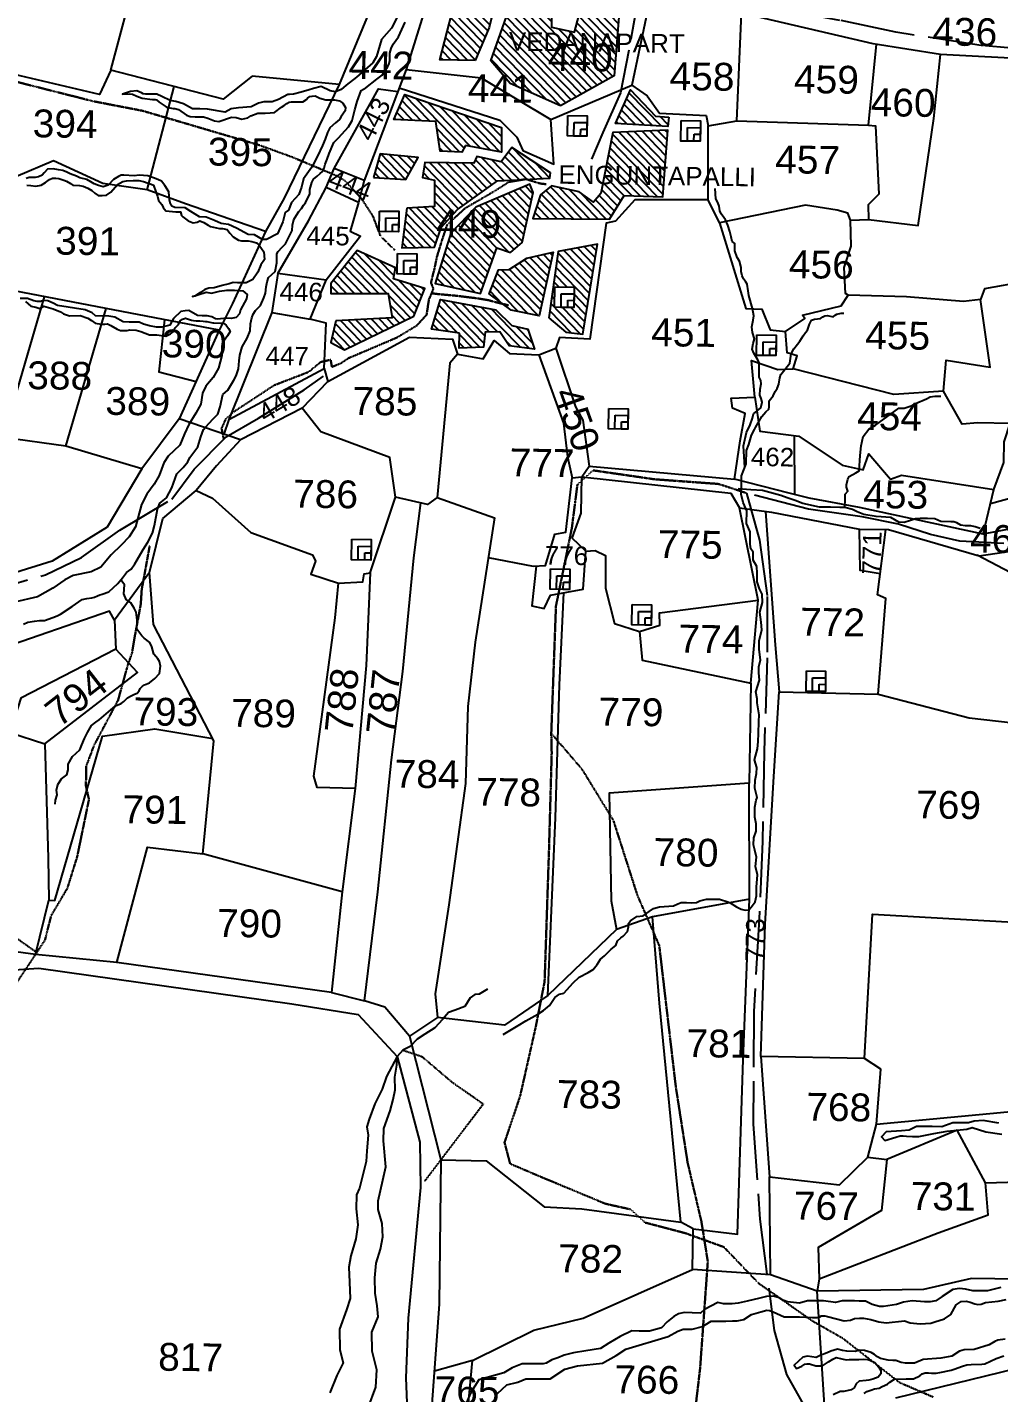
# Model space of a CAD drawing. Header units: inches. Extents: x 304037 to 460575, y 1453943 to 1639883.
# Drawn here: x 343288 to 344149, y 1596518 to 1597729 of the extents above; entities that cross this region are included whole.
import ezdxf

# ---------------------------------------------------------------- set-up
doc = ezdxf.new("R2010")
doc.units = ezdxf.units.IN
doc.header["$MEASUREMENT"] = 0
doc.linetypes.add('ACAD_ISO02W100', pattern=[15, 12, -3])
doc.linetypes.add('ACAD_ISO07W100', pattern=[3, 0, -3])
for name, color, linetype in [('CARTTRACK', 30, 'ACAD_ISO02W100'), ('NALA', 4, 'Continuous'), ('SQUAREWELL', 5, 'Continuous'), ('SURVEY_BND', 7, 'Continuous'), ('SURVEY_NO', 7, 'Continuous'), ('VILLAGE_AREA', 1, 'Continuous')]:
    doc.layers.add(name, color=color, linetype=linetype)
doc.layers.add('FOOTPATH', color=150, linetype='ACAD_ISO07W100', lineweight=30)
doc.styles.get("Standard").update_dxf_attribs({"font": 'arial.ttf'})

# ---------------------------------------------------------------- blocks, each defined once
blk = doc.blocks.new('KANUPURUPALLE')
at = {"layer": 'VILLAGE_AREA'}
h = blk.add_hatch(dxfattribs=at)
h.set_pattern_fill('ANSI31', color=256, scale=10, angle=90, style=0)
h.set_pattern_definition([(135, (-1406.7073, 386.2021), (-0.8838835, -0.8838835), [])])
h.paths.add_polyline_path([(-127.87, 251.18), (-139.85, 253.25), (-141.71, 246.84), (-135.66, 246.03), (-135.66, 242.83), (-130.47, 243.11), (-130.1, 246.32), (-126.97, 246.44), (-124.9, 243.48), (-119.42, 242.83), (-120.96, 247.13), (-124.38, 247.86)])
h.paths.add_polyline_path([(-143.27, 255.55), (-150, 257.54), (-149.59, 259.97), (-157.95, 263.57), (-163.47, 256.38), (-163.47, 254.23), (-151.1, 254.41), (-150.17, 249.19), (-162.3, 248.36), (-163.35, 243.67), (-160.39, 242.1), (-145.53, 249.58)])
h.paths.add_polyline_path([(-127.84, 264.57), (-124.87, 263.55), (-122.4, 265.76), (-120.19, 276.59), (-120.97, 278.39), (-132.51, 273.26), (-137.84, 267.56), (-141.06, 256.67), (-131.25, 254.67)])
h.paths.add_polyline_path([(-115.71, 263.8), (-121.36, 262.43), (-125.13, 259.9), (-127.46, 259.79), (-129.41, 254.58), (-124.61, 251.15), (-118.57, 249.98)])
h.paths.add_polyline_path([(-106.17, 265.61), (-114.67, 263.93), (-116.49, 249.59), (-112.72, 246.54), (-109.09, 246.22)])
h.paths.add_polyline_path([(-111.09, 256.31), (-111.09, 251.91), (-112.43, 251.91), (-113.86, 251.91), (-115.25, 251.91), (-115.25, 256.31)], flags=16)
h.paths.add_polyline_path([(-110.29, 276.86), (-116.25, 278.05), (-118.64, 276.12), (-120.2, 270.95), (-103.68, 271.04), (-100.56, 276.19), (-92.28, 276.03), (-91.36, 290.42), (-103.25, 289.71), (-105.62, 276.58), (-107.17, 274.66)])
h.paths.add_polyline_path([(-124.89, 286.19), (-127.16, 283.11), (-132.4, 284.15), (-133.03, 282.71), (-143.62, 282.71), (-144.1, 279.48), (-141.5, 278.96), (-141.42, 273.3), (-147.35, 272.84), (-148.31, 264.26), (-141.32, 264.54), (-139.88, 268.77), (-136.41, 272.68), (-127.9, 278.95), (-122.63, 279.29), (-121.8, 279.44), (-121.53, 279.36), (-116.62, 279.68), (-116.5, 280.84)])
h.paths.add_polyline_path([(-127.24, 290.5), (-148.13, 297.29), (-150.41, 291.86), (-141.34, 291.62), (-140.34, 285.24), (-135.67, 285.04), (-134.87, 286.51), (-127.16, 285.16)])
h.paths.add_polyline_path([(-145.03, 283.75), (-153.27, 284.45), (-154.61, 279.35), (-147.65, 279.03)])
h.paths.add_polyline_path([(-127.34, 324.06), (-127.34, 333.42), (-134.12, 333.33), (-135.28, 326.97), (-140.67, 304.88), (-133.04, 304.84), (-130.17, 311.97)])
h.paths.add_polyline_path([(-102.13, 316.44), (-106.29, 316.63), (-107.56, 320.78), (-109.35, 320.84), (-111.78, 311.21), (-116.7, 312.23), (-116.89, 319.12), (-122.77, 325.31), (-129.73, 304.8), (-125.45, 300.01), (-114.53, 295.36), (-103.09, 301.98)])
h.paths.add_polyline_path([(-99.5, 298.96), (-102.7, 291.66), (-91.37, 291.15), (-91.21, 293.22), (-94.09, 293.36)])
h.paths.add_polyline_path([(-142.5, 265), (-126.16, 265), (-126.16, 274.17), (-142.5, 274.17)], flags=24)
h.paths.add_polyline_path([(-115.82, 277.43), (-68.5, 277.43), (-68.5, 283.56), (-115.82, 283.56)], flags=9)
h.paths.add_polyline_path([(-136.04, 294.4), (-119.76, 294.4), (-119.76, 303.38), (-136.04, 303.38)], flags=25)
h.paths.add_polyline_path([(-126.89, 305.97), (-84.82, 305.97), (-84.82, 312.1), (-126.89, 312.1)], flags=9)
h.paths.add_polyline_path([(-118.96, 301.23), (-102.63, 301.23), (-102.63, 310.36), (-118.96, 310.36)], flags=8)
h.paths.add_polyline_path([(-136.04, 294.4), (-119.76, 294.4), (-119.76, 303.38), (-136.04, 303.38)], flags=25)
h.paths.add_polyline_path([(-118.96, 301.23), (-102.63, 301.23), (-102.63, 310.36), (-118.96, 310.36)], flags=24)
at = {"layer": 'CARTTRACK'}
for points in [[(31.91, 308.28), (24.42, 307.99), (17.87, 310), (13.34, 310.94), (5.07, 310.94), (-0.18, 309.5), (-11.27, 308.57), (-23.73, 309.5), (-42.59, 312.17), (-54.65, 314.55), (-63.94, 316.13), (-75.03, 318.94), (-89.21, 322.53), (-95.62, 324.47), (-97.64, 321.74), (-100.01, 307.5), (-101.7, 298.31), (-105.37, 289.68), (-107.74, 283.92)], [(-17.81, 202.35), (-27.26, 202.7), (-33.64, 204.03), (-40.55, 206.2), (-48.4, 207.66), (-59.96, 209.16), (-73.36, 212.43), (-70.46, 202.29), (-68.63, 190.22), (-68.44, 176.96), (-68.82, 156.71), (-68.88, 137.39), (-69.4, 120.73), (-70.31, 100.78), (-70.09, 76.46), (-68.38, 56.06), (-64.96, 32.11), (-62.22, 22.61), (-54.44, 9.36)], [(-239.44, 188.06), (-224.13, 192.8), (-216.38, 196.63), (-208.19, 202.6), (-197.12, 209.47), (-192.4, 215.96), (-185.61, 223.04), (-178.66, 227.13), (-168.92, 233.4), (-164.79, 236.42)]]:
    blk.add_lwpolyline(points, dxfattribs=at)
at = {"layer": 'FOOTPATH', "ltscale": 0.001}
for points in [[(-149.81, 263.74), (-152.95, 266.72), (-154.63, 270.99), (-157.08, 274.66), (-160.82, 278.63), (-162.81, 279.7), (-172.16, 283.49), (-179.42, 286.01), (-196.63, 290.83), (-204.58, 293.04), (-215.21, 294.95), (-232.16, 299)], [(-224.88, 111.38), (-235.49, 118.68)], [(-186.1, 222.53), (-186.61, 224.81), (-185.74, 226.87), (-184.16, 228.36), (-175.42, 234.28), (-168.02, 237.25), (-165.48, 239.41), (-163.32, 239.94), (-163.03, 238.4), (-161.2, 239.17), (-159.52, 240.32), (-149.14, 244.9), (-144.91, 247.54), (-142.8, 249.89), (-142.32, 253.24), (-141.4, 255.52), (-141.93, 256.86), (-141.21, 259.98), (-140.73, 262.47), (-139.72, 265.93), (-138.62, 269.38), (-134.77, 273), (-128.53, 276.74), (-125.45, 278.77), (-121.8, 279.44), (-118.73, 278.53), (-117.39, 278.39)], [(-125.11, 252.19), (-127.86, 252.8), (-129.62, 253.26), (-132.22, 253.64), (-136.42, 254.1), (-139.48, 254.33), (-141.8, 254.55)], [(-83.38, -0.94), (-80.82, 23.64), (-79.47, 46.75), (-80.96, 55.34), (-84.09, 67.94), (-86.86, 84.25), (-90.85, 114.7), (-95.68, 125.41), (-101.08, 141.5), (-107.97, 152.43), (-114.72, 160.09), (-114.08, 187.53), (-110.89, 204.39), (-109.82, 213.75), (-106.49, 216.88), (-93.18, 215.13), (-79.45, 214.32), (-73.36, 212.43)], [(-254.52, 9.88), (-250.27, 26.94), (-245.39, 47.89), (-239.24, 71.55), (-234.82, 86.43), (-229.48, 104.22), (-223.16, 114.06), (-221.9, 119.33), (-218.46, 125.35), (-216.45, 132.16), (-214.09, 144.5), (-214.78, 147.38), (-214.78, 151.64), (-213.17, 156.14), (-208.1, 165.98), (-206.14, 173.49), (-205.22, 176.24), (-204.82, 179.02), (-203.5, 186.72), (-203.34, 189.84), (-201.74, 199.37)], [(-30.51, 18.2), (-37.79, 21.22), (-50.25, 30.65), (-56.73, 34.22), (-68.48, 42.22), (-76.06, 49.92), (-84.45, 52.82), (-93.04, 54.94), (-96.25, 57.77), (-101.62, 58.88), (-116.54, 64.86), (-122.34, 67.26), (-123.58, 71.82), (-120.37, 81.84), (-117.22, 96.75), (-115.43, 106.59), (-114.87, 134.91), (-114.57, 155.89), (-114.72, 160.09)], [(-140.7, 63.21), (-128.28, 80.03), (-135.11, 84.67), (-141.6, 90.05), (-145.73, 91.37)]]:
    blk.add_lwpolyline(points, dxfattribs=at)
at = {"layer": 'NALA'}
for points in [[(-149.79, 314.35), (-151.2, 311.59), (-153.34, 309.11), (-154.31, 305.43), (-155.11, 304.05), (-158.6, 300.9), (-160.81, 299.18), (-161.85, 298.18), (-163.09, 297.69), (-164.23, 297.87), (-166.16, 298.8), (-167.79, 298.31), (-168.75, 298.07), (-170.45, 297.52), (-172.07, 297.07), (-172.97, 297), (-173.28, 297), (-175.33, 295.88), (-176.68, 295.33), (-178.47, 295.33), (-179.58, 294.99), (-181.2, 294.23), (-183.89, 293.92), (-185.48, 293.74), (-186.79, 292.95), (-190.59, 293.57), (-192.22, 293.64), (-193.8, 293.61), (-195.74, 294.68), (-197.43, 295.12), (-198.64, 295.3), (-200.42, 296.2), (-201.53, 296.69), (-202.53, 296.62), (-203.94, 296.65), (-204.5, 296.69), (-204.84, 296.93), (-205.84, 297.34), (-207.19, 297.17), (-208.92, 296.58), (-207.47, 296.62), (-206.78, 296.58), (-205.81, 296.2), (-204.7, 295.76), (-202.46, 295.48), (-201.84, 295.48), (-201.56, 295.44), (-200.97, 294.96), (-199.73, 294.1), (-199.39, 293.89), (-197.97, 293.65), (-197.59, 293.65), (-196.83, 293.44), (-195.07, 292.2), (-194.28, 291.96), (-193.24, 291.89), (-191.41, 291.89), (-190.48, 291.62), (-189.06, 291.06), (-188.09, 290.96), (-185.38, 291.89), (-184.41, 291.89), (-183.13, 291.54), (-181.86, 291.85), (-181.24, 292.3), (-179.75, 292.85), (-179.34, 292.89), (-178.13, 292.89), (-177.06, 292.99), (-176.16, 293.06), (-174.64, 294.2), (-174.09, 294.58), (-173.54, 295.03), (-173.02, 295.3), (-172.5, 295.41), (-170.98, 295.41), (-170.08, 295.41), (-169.29, 295.92), (-169.05, 296.27), (-168.56, 296.58), (-168.08, 296.68), (-167.39, 296.75), (-166.39, 296.27), (-165.11, 295.96), (-164.25, 295.96), (-163.25, 295.96), (-162.17, 295.79), (-161.48, 295.27), (-160.83, 294.37), (-160.93, 293.65), (-161.73, 292.37), (-162.14, 291.72), (-162.97, 290.99), (-164.14, 289.89), (-164.66, 288.92), (-165.14, 287.47), (-165.7, 286.09), (-166.72, 283.79), (-167.93, 281.38), (-169.69, 278.86), (-170.11, 277.03), (-170.69, 275.48), (-172.18, 273.69), (-172.87, 272.07), (-173.53, 271.56), (-174.01, 269.52), (-175.15, 266.93), (-177.5, 265.69), (-178.36, 265.66), (-179.19, 266.14), (-180.06, 266.62), (-181.44, 266.69), (-183.96, 268), (-185.69, 268.76), (-186.76, 268.93), (-187.27, 268.97), (-188.76, 269.62), (-189.83, 270), (-190.55, 270.31), (-192, 270.35), (-193.83, 271.49), (-195.08, 272.28), (-197.35, 272.33), (-198, 272.57), (-198.24, 273.02), (-198.49, 273.92), (-198.55, 274.75), (-198.69, 275.64), (-199.56, 277.02), (-200.25, 277.92), (-201.04, 278.3), (-202.01, 278.64), (-203.25, 279.06), (-205.12, 279.13), (-206.15, 279.02), (-208.4, 279.13), (-208.95, 279.13), (-209.57, 278.78), (-210.64, 278.16), (-211.75, 276.88), (-212.85, 276.57), (-213.82, 276.78), (-214.75, 277.19), (-215.47, 277.57), (-216.37, 278.09), (-217.86, 278.44), (-218.62, 278.75), (-219.96, 279.23), (-220.65, 279.57), (-221.55, 279.92), (-222.48, 280.09), (-223.65, 280.26), (-224.82, 280.19), (-225.55, 279.37), (-226, 278.85), (-226.76, 278.47), (-227.52, 278.33), (-228.07, 278.33), (-228.48, 278.33), (-228.76, 278.3), (-229.42, 278.12)], [(-229.27, 276.65), (-228.41, 276.65), (-227.3, 276.51), (-226.2, 276.72), (-225.27, 277.31), (-224.4, 277.93), (-223.78, 278.24), (-223.06, 278.24), (-222.4, 278.2), (-221.3, 277.86), (-220.71, 277.62), (-219.85, 277.17), (-219.36, 276.79), (-217.88, 276.76), (-217.15, 276.65), (-216.08, 276.2), (-215.25, 275.69), (-214.6, 275.13), (-213.87, 274.65), (-213.04, 274.65), (-212.08, 274.76), (-211.14, 275.44), (-209.71, 277.1), (-208.57, 277.72), (-207.81, 277.93), (-206.36, 277.96), (-205.12, 278), (-204.15, 277.79), (-203.15, 277.48), (-202.5, 277.24), (-202.01, 277.07), (-201.46, 275.62), (-201.11, 274.65), (-200.87, 273.76), (-200.11, 272.89), (-199.84, 272.24), (-199.26, 271.53), (-197.09, 271.36), (-196.12, 271.36), (-195.88, 270.6), (-195.6, 270.33), (-194.43, 269.46), (-193.36, 269.02), (-192.46, 269.22), (-191.87, 269.46), (-191.01, 269.15), (-190.08, 268.57), (-189.56, 268.29), (-187.66, 267.91), (-186.97, 267.91), (-186, 267.7), (-185.42, 266.95), (-184.66, 266.12), (-183.55, 265.46), (-182.89, 265.32), (-182.13, 265.32), (-181.44, 265.32), (-180.65, 265.22), (-179.65, 264.95), (-179.06, 264.39), (-178.05, 263.03), (-177.88, 261.34), (-178.64, 260.17), (-179.26, 258.58), (-180.33, 256.99), (-181.74, 256.27), (-183.57, 256.27), (-184.51, 256.3), (-185.4, 255.99), (-186.89, 255.61), (-188.64, 255.12), (-189.74, 254.98), (-190.61, 254.74), (-191.54, 254.05), (-192.78, 253.26), (-193.27, 253.19), (-190.3, 254.15), (-189.19, 253.91), (-187.43, 254.43), (-185.91, 254.67), (-184.25, 254.67), (-182.46, 254.53), (-181.46, 253.77), (-181.63, 252.84), (-182.49, 251.26), (-182.87, 250.46), (-183.08, 249.57), (-183.77, 248.77), (-184.87, 248.53), (-185.77, 248.6), (-187.81, 248.39), (-188.26, 248.39), (-189.05, 248.84), (-190.05, 249.05), (-191.09, 249.05), (-192.09, 249.08), (-193.99, 250.12), (-194.79, 250.08), (-195.72, 249.88), (-197.27, 248.41), (-198.07, 246.96), (-199.79, 246.48), (-200.9, 246.45), (-202.45, 246.72), (-203.73, 247.1), (-204.66, 247.52), (-206.8, 247.48), (-208.11, 247.48), (-209.95, 248.48), (-211.19, 248.69), (-214.12, 248.69), (-214.81, 249.34), (-216.3, 250), (-222.33, 250.86), (-223.26, 251.35), (-224.4, 251.79), (-225.3, 251.86), (-225.99, 251.66), (-226.68, 251.66), (-227.44, 251.79), (-228.78, 252.28), (-230.37, 252.21)], [(-229.2, 251.62), (-228.06, 250.62), (-226.99, 250.41), (-226.13, 250.14), (-225.23, 250.62), (-223.26, 250.1), (-221.64, 249.48), (-221.01, 249.04), (-219.7, 248.66), (-217.39, 248.72), (-215.73, 248.17), (-214.94, 247.72), (-214.11, 247.17), (-212.8, 246.93), (-212.07, 246.93), (-211.48, 247.03), (-210.76, 246.72), (-209.41, 245.9), (-208.65, 245.65), (-207.2, 245.65), (-206.62, 245.83), (-205.27, 245.72), (-204.27, 245.48), (-202.41, 244.81), (-200.82, 244.78), (-198.85, 244.54), (-197.92, 245.05), (-197.33, 245.5), (-196.89, 246.36), (-196.2, 247.12), (-195.82, 247.92), (-195.37, 248.23), (-194.68, 248.5), (-193.43, 248.09), (-192.98, 247.99), (-192.43, 247.92), (-191.6, 247.92), (-190.88, 247.88), (-190.36, 247.81), (-190.08, 247.81), (-188.77, 247.57), (-188.6, 247.54), (-187.15, 247.54), (-186.49, 247.54), (-185.94, 247.12), (-185.39, 246.4), (-185.04, 245.71), (-185.63, 244.81), (-186.29, 243.81), (-186.7, 243.05), (-186.8, 242.47), (-186.8, 241.88), (-186.8, 240.54), (-187.46, 237.81), (-188.56, 235.78), (-190.15, 233.88), (-190.81, 232.4), (-191.15, 230.02), (-192.22, 228.02), (-193.67, 225.57), (-194.57, 223.54), (-195.57, 221.09), (-198, 218.72), (-198.96, 217.28), (-199.89, 214.52), (-201, 212.65), (-202.52, 210.48), (-203.66, 208.2), (-204.87, 203.35), (-206.21, 201.18), (-207.87, 199.42), (-210.01, 197.25), (-212.23, 194.57), (-214.24, 193.54), (-218.14, 192.68), (-219.9, 191.75), (-222.49, 189.95), (-225.77, 188.02), (-230.67, 186.78)], [(-228.71, 182.08), (-227.79, 182.55), (-226.3, 182.79), (-225.25, 182.92), (-224.17, 182.92), (-222.42, 183.6), (-221.84, 183.82), (-221.3, 184.06), (-220.73, 184.32), (-218.3, 186.03), (-216.13, 187.54), (-215.1, 187.83), (-214.08, 187.94), (-213.47, 188.14), (-212.83, 188.4), (-212.31, 188.6), (-211.87, 188.8), (-210.44, 189.32), (-208.52, 191.11), (-207.51, 192.32), (-206.65, 193.53), (-205.66, 194.27), (-204.89, 195.37), (-204.37, 196.25), (-203.17, 198.52), (-202.14, 200.13), (-201.19, 202.08), (-200.8, 203.75), (-200.16, 207.23), (-199.7, 208.57), (-198.28, 209.73), (-197.16, 211.86), (-196.13, 214.9), (-194.79, 216.27), (-193.78, 217.57), (-193.34, 218.51), (-191.66, 220.82), (-191.02, 222.95), (-190.51, 224.56), (-190.08, 225.06), (-188.46, 226.85), (-187.49, 227.88), (-186.98, 229.46), (-186.43, 232.17), (-185.36, 233.09), (-184.09, 235.23), (-183.59, 236.2), (-183.14, 237.69), (-183.01, 239.47), (-182.88, 240.7), (-182.44, 242.5), (-181.39, 244.37), (-180.71, 245.96), (-180.71, 247.43), (-180.39, 248.78), (-180.15, 249.51), (-179.62, 250.33), (-178.57, 251.42), (-177.91, 253.12), (-177.56, 254.12), (-177.41, 255.44), (-177.21, 256.58), (-176.91, 257.46), (-175.56, 258.81), (-175.18, 260.66), (-175.21, 261.39), (-175.21, 262.6), (-174.97, 263.15), (-174.06, 264.03), (-173.36, 264.8), (-171.95, 267.66), (-171.95, 268.86), (-171.68, 270.07), (-171.13, 271.01), (-170.57, 271.8), (-170.01, 272.47), (-169.63, 273.18), (-169.19, 273.68), (-168.3, 275.64), (-168.3, 276.6), (-167.89, 278.07), (-167.51, 278.78), (-166.74, 279.45), (-166.13, 280.01), (-165.63, 280.45), (-165.28, 281.21), (-165.04, 282.06), (-164.63, 283.12), (-164.25, 284.38), (-163.25, 286.76), (-162.31, 287.81), (-160.18, 290.21), (-159.36, 291.53), (-158.83, 293.88), (-158.36, 295.64), (-157.54, 298.08), (-156.54, 298.64), (-154.22, 300.5), (-153.08, 301.41), (-152.4, 302.44), (-151.96, 303.14), (-151.55, 303.97), (-151.46, 304.61), (-151.46, 305.46), (-151.46, 306.2), (-151.23, 307.19), (-150.76, 308.13), (-149.67, 309.69), (-148.26, 312.92)], [(-17.22, 77.42), (-20.61, 77.93), (-22.49, 77.75), (-23.76, 77.37), (-25.82, 77.37), (-27.09, 77.37), (-29.49, 76.48), (-31.55, 76.48), (-33.2, 76.48), (-34.89, 76.43), (-36.49, 75.63), (-38.13, 75.45), (-41.47, 75.21), (-42.41, 74.13), (-41.7, 73.34), (-39.31, 74.09), (-38.41, 74.41), (-37.76, 74.41), (-37.01, 74.32), (-35.78, 74.32), (-34.42, 74.32), (-31.18, 74.98), (-28.27, 75.54), (-24.08, 76.06), (-22.91, 76.39), (-19.95, 75.49), (-16.52, 75.07)], [(-16.27, 42.01), (-19.14, 41.22), (-21.22, 41.22), (-22.34, 41.22), (-23.92, 41.55), (-25.21, 41.68), (-26.6, 41.45), (-28.89, 39.93), (-30.28, 38.97), (-31.5, 38.71), (-32.65, 38.71), (-35.36, 38.88), (-37.21, 38.55), (-38.69, 38.08), (-41.53, 37.59), (-42.39, 37.59), (-43.94, 37.99), (-45.36, 38.68), (-46.78, 38.68), (-47.74, 38.68), (-50.41, 38.68), (-51.83, 38.32), (-54.43, 38.61), (-57.89, 38.61), (-59.61, 38.08), (-62.18, 38.31), (-63.21, 38.64), (-64, 39.17), (-65.19, 39.47), (-66.74, 39.4), (-68.16, 39.01), (-70.9, 38.35), (-72.81, 37.85), (-74.13, 37.72), (-75.95, 37.69), (-77.17, 37.92), (-80.05, 36.39), (-80.88, 35.64), (-82.69, 35.67), (-84.38, 35.67), (-85.66, 35.41), (-86.65, 34.81), (-88.04, 33.66), (-89.23, 32.34), (-91.84, 31.61), (-94.08, 31.58), (-95.66, 31.58), (-98.11, 30.36), (-100.55, 28.91), (-102.34, 27.71), (-105.45, 27.12), (-108.09, 26.72), (-110.1, 26.19), (-111.45, 25.6), (-112.77, 25.1), (-113.96, 24.41), (-114.59, 24.25), (-116.77, 24.21), (-119.14, 24.15), (-121.26, 23.26), (-123.07, 22.2), (-128.45, 20.59), (-130.1, 17.86), (-131.09, 15.55)], [(-124.39, 17.7), (-122.41, 19.6), (-120.01, 20.18), (-118.28, 20.92), (-114.47, 21), (-113.07, 21), (-109.92, 23.15), (-107.19, 23.89), (-101.82, 24.56), (-98.92, 26.21), (-96.86, 27.61), (-87.79, 30.51), (-85.73, 31.68), (-84.55, 32.08), (-82.66, 32.11), (-80.42, 32.74), (-79.88, 33.14), (-78.56, 33.89), (-78.04, 33.91), (-77.01, 33.94), (-75.44, 33.94), (-73.97, 34.03), (-73, 34.09), (-71.54, 34.4), (-69.91, 35.47), (-67.87, 36.07), (-66.64, 36.41), (-66.07, 36.38), (-65.24, 36.07), (-62.83, 35.07), (-61.77, 35.07), (-60.54, 35.07), (-59.59, 35.07), (-58.16, 35.07), (-56.75, 34.98), (-56.47, 34.98), (-55.78, 34.98), (-55.2, 35.18), (-54.83, 35.38), (-54.14, 35.41), (-53.51, 35.24), (-49.96, 34.38), (-48.55, 34.55), (-47.72, 34.89), (-46.6, 34.98), (-45.8, 34.98), (-44.2, 34.75), (-42.48, 34.24), (-40.87, 34.06), (-36.96, 34.58), (-35.69, 34.15), (-33.52, 33.95), (-31.25, 34.12), (-30.39, 34.44), (-28.33, 35.1), (-26.95, 36.07), (-25.86, 38.16), (-24.8, 38.9), (-23.74, 38.99), (-22.88, 38.76), (-21.82, 38.45), (-21.19, 38.3), (-20.45, 38.36), (-19.56, 38.73), (-16.79, 39.05), (-15.1, 39.45)], [(-15.19, 30.91), (-16.81, 30.62), (-17.45, 30.33), (-18.61, 29.64), (-21.85, 28.54), (-23.99, 28.48), (-24.97, 28.14), (-26.65, 27.1), (-29.02, 26.63), (-32.78, 26.29), (-34.66, 25.46), (-36.6, 25.46), (-37.54, 25.59), (-38.69, 25.97), (-39.32, 26), (-40.34, 26), (-42.03, 26.38), (-42.68, 26.74), (-43.33, 27.23), (-44.03, 27.66), (-45.47, 28.04), (-46.62, 28.11), (-47.47, 27.82), (-49.29, 27.82), (-50.22, 27.95), (-51.25, 28.27), (-52.72, 27.77), (-53.53, 27.44), (-54.99, 26.83), (-55.85, 26.42), (-57.74, 26.65), (-58.73, 26.4), (-60.56, 24.71), (-60.04, 23.95), (-58.93, 24.49), (-58.24, 24.94), (-57.79, 25.03), (-57.25, 25.01), (-55.92, 24.62), (-54.43, 24.62), (-53.19, 25.46), (-52.24, 26.09), (-51.55, 26.42), (-50.31, 26.2), (-49.41, 25.95), (-48.71, 26.04), (-48.03, 26.06), (-46.64, 26.09), (-45.64, 26.15), (-44.74, 26.13), (-44.29, 26), (-43.21, 25.48), (-42.31, 24.47), (-41.9, 23.81), (-41.9, 23.05), (-42.42, 22.37), (-43.59, 21.86), (-44.47, 21.68), (-45.01, 21.61), (-46.52, 21.39), (-47.15, 20.85), (-47.6, 19.95), (-48.19, 19.54), (-49.81, 19.11), (-50.55, 19.11), (-52.09, 18.37)], [(-45.42, 18.78), (-44.85, 19.18), (-43.98, 19.52), (-43.23, 19.79), (-42.22, 19.97), (-41.52, 20.37), (-40.42, 20.87), (-39.9, 21.32), (-38.93, 21.97), (-36.44, 22.05), (-34.86, 22.1), (-33.49, 22.77), (-32.99, 23.18), (-32.31, 23.42), (-31.62, 23.38), (-30.94, 23.38), (-29.95, 23.38), (-29.18, 23.49), (-26.77, 24.03), (-26.12, 24.28), (-24.34, 24.95), (-23.35, 25.27), (-22.43, 25.36), (-20.15, 25.43), (-19.54, 25.49), (-17.09, 26.67), (-15.41, 27.33)], [(-73.81, 217.95), (-74.18, 222.58), (-73.58, 225.48), (-72.78, 227.16), (-72.31, 228.57), (-72.12, 229.5), (-70.51, 230.81), (-70.24, 232.06), (-70.51, 232.85), (-70.8, 233.55), (-70.71, 234.86), (-70.54, 236), (-70.62, 236.7), (-71, 237.43), (-71, 238.8), (-71, 239.87), (-71, 240.55), (-71.32, 241.16), (-72.23, 242.61), (-72.58, 243.48), (-72.38, 244.7), (-72.11, 245.67), (-72.55, 247.04), (-72.7, 248.26), (-72.43, 249.69), (-72.29, 250.62), (-72.64, 252.25), (-73.43, 255.02), (-73.63, 256.01), (-73.84, 257.41), (-74.21, 258.02), (-74.65, 258.6), (-74.97, 259.25), (-75.18, 260.18), (-75.21, 261.05), (-75.56, 262.36), (-76.08, 263.18), (-76.61, 264.58), (-76.61, 266.14), (-77.17, 266.61), (-77.46, 267.6), (-77.72, 268.71), (-78.19, 270.11), (-78.68, 271.21), (-79.06, 271.77), (-79.62, 272.5), (-79.94, 273.14), (-80.08, 274.19), (-80.43, 274.92), (-80.87, 275.73), (-80.99, 278)], [(-124.22, 95.08), (-121, 97.06), (-119.38, 98.06), (-116.8, 99.58), (-115.55, 100.37), (-114.34, 101.43), (-113.18, 103.19), (-112.18, 103.89), (-111.24, 104.13), (-109.25, 106.4), (-107.98, 107.67), (-106.09, 108.71), (-105.03, 109.37), (-104.15, 110.44), (-103.45, 111.62), (-102.62, 112.29), (-101.22, 113.79), (-100.22, 114.55), (-99.85, 115.59), (-99.15, 116.25), (-98.64, 116.59), (-97.69, 117.65), (-97.54, 118.65), (-97.54, 119.35), (-97.09, 119.93), (-95.75, 120.9), (-94.41, 121.02), (-93.1, 122.02), (-92.16, 122.69), (-90.88, 123.06), (-87.89, 123.31), (-86.98, 123.74), (-86.25, 124.01), (-85.1, 124.01), (-84.09, 124.01), (-82.94, 124.07), (-82.24, 124.44), (-80.81, 124.8), (-79.87, 124.83), (-78.83, 124.86), (-78.04, 124.86), (-76.22, 124.32), (-75.67, 124.07), (-74.3, 123.25), (-73.3, 122.74), (-72.42, 122.55), (-71.69, 122.62), (-71.14, 123.22), (-70.35, 124.41), (-70.08, 125.71), (-70.05, 127.53), (-69.87, 130.21), (-70.35, 131.97), (-70.16, 134.05), (-70.52, 135.5), (-70.86, 136.66), (-70.8, 138.15), (-70.28, 139.65), (-70.34, 141.23), (-70.64, 142.66), (-70.64, 144.78), (-70.4, 146.3), (-70.18, 146.86), (-70.7, 148.9), (-70.7, 150.63), (-70.37, 152.03), (-70.37, 153.33), (-70.85, 155), (-70.28, 157.33), (-70.12, 158.94), (-70.12, 160.7), (-70.09, 163.22), (-69.97, 164.71), (-70.46, 167.26), (-70.46, 168.11), (-70.82, 169.65), (-70.06, 172.17), (-70.22, 173.75), (-70.22, 175.02), (-69.91, 176.51), (-70.18, 178.75), (-70.25, 180.66), (-69.67, 183.03), (-69.82, 184.64), (-70.18, 186.82), (-69.58, 188.88), (-69.73, 190.7), (-70.28, 191.85), (-70.82, 193.34), (-70.82, 195.19), (-70.94, 196.62), (-71.76, 198.02), (-71.77, 199.71), (-72.26, 200.44), (-72.44, 201.47), (-72.44, 202.93), (-72.5, 204.12), (-73.29, 205.91), (-73.26, 208.64), (-74.05, 210.37), (-74.51, 212.18), (-74.51, 214.43), (-74.51, 216.1), (-73.5, 218.76), (-73.5, 221.61), (-73.05, 222.89), (-72.5, 224.92), (-71.86, 226.17), (-71.65, 226.62), (-70.31, 228.97), (-69.43, 229.98), (-68.82, 230.55), (-68.76, 231.1), (-68.73, 232.37), (-67.91, 233.44), (-67.48, 234.38), (-67.09, 235.08), (-66.72, 235.96), (-66.54, 237.36), (-66.33, 238.11), (-64.41, 240.53), (-64.2, 242.59), (-63.62, 243.65), (-62.8, 244.69), (-62.37, 245.35), (-61.64, 246.5), (-61.15, 247.17), (-60.73, 247.69), (-60.33, 248.99), (-59.88, 249.9), (-59.21, 250.12), (-57.96, 250.24), (-57.44, 250.63), (-57.05, 250.87), (-56.47, 250.91), (-55.22, 250.66), (-54.8, 251), (-54.46, 251.21), (-53.52, 251.45), (-52.91, 251.51)], [(-52.19, 209.62), (-52.14, 211.33), (-52.14, 212.45), (-51.58, 213.12), (-51.84, 214.01), (-51.88, 214.53), (-51.62, 215.72), (-51.32, 216.32), (-49.91, 217.11), (-49.18, 217.53), (-48.98, 220.83), (-48.85, 222.97), (-48.45, 224.98), (-47.24, 226.58), (-45.83, 227.45), (-40.81, 231.15), (-39.67, 231.22), (-37.99, 231.75), (-37.26, 232.22), (-37.26, 232.22), (-34.91, 233.29), (-34.11, 233.69), (-33.1, 233.83), (-31.83, 233.89)], [(-22.94, 205.48), (-24.06, 205.86), (-24.95, 206.04), (-26.18, 206.04), (-27.11, 206.12), (-27.97, 206.6), (-28.64, 206.86), (-29.31, 206.86), (-31.44, 206.9), (-32.71, 207.46), (-34.31, 207.46), (-35.87, 207.46), (-36.92, 207.34), (-37.96, 206.97), (-39.34, 206.56), (-40.46, 206.6), (-42.25, 207.57), (-45.37, 207.75), (-48.05, 208.16), (-49.47, 208.72), (-50.48, 209.17), (-52.19, 209.62), (-53.2, 209.62), (-55.25, 209.62), (-57.6, 209.62), (-61.18, 210.36), (-62.89, 210.99), (-64.61, 211.51), (-65.95, 212), (-69.97, 213.04), (-72.47, 213.12), (-75.16, 213.3)], [(-221.34, 143.37), (-221.27, 144.22), (-220.93, 145.4), (-221.09, 146.4), (-220.83, 147.6), (-220.06, 148.9), (-218.94, 149.73), (-218.65, 150.82), (-218.65, 152.04), (-217.77, 153.72), (-216.2, 155.14), (-215.8, 156.28), (-215.19, 157.64), (-214.6, 158.92), (-213.78, 160.46), (-212.85, 161.18), (-212.15, 161.71), (-208.66, 164.73), (-207.46, 165.24), (-206.85, 165.74), (-206.08, 166.49), (-205.47, 166.89), (-204.56, 167.29), (-204.03, 167.55), (-203.6, 168.08), (-203.36, 168.56), (-202.89, 169.07), (-202.46, 169.33), (-201.36, 169.79), (-200.27, 170.78), (-199.26, 171.87), (-199.05, 173.46), (-199.31, 174.45), (-199.66, 175.01), (-200.54, 176.02), (-201.02, 177.56), (-201.41, 178.52), (-202.64, 179.39), (-203.2, 179.92), (-204.24, 181.35), (-204.24, 183.24), (-204.48, 185), (-204.88, 185.87), (-205.62, 186.97), (-206.16, 187.34), (-206.64, 187.71), (-207.17, 188.91), (-207.09, 190.86), (-207.88, 191.89)], [(-127.71, 104.8), (-129.5, 103.71), (-130.45, 103.58), (-131.41, 102.89), (-132.54, 101.02), (-134.59, 100.19), (-136.02, 99.63), (-137.33, 98.11), (-138.9, 96.28), (-141.07, 94.93), (-142.68, 93.85), (-144.2, 92.2), (-145.73, 91.37), (-146.95, 90.02), (-149.17, 85.7), (-150.13, 82.92), (-151.61, 79.79), (-152.83, 76.46), (-153.31, 74.8), (-153.01, 72.98), (-153.23, 69.63), (-153.31, 67.33), (-154.71, 61.52), (-155.32, 60.08), (-155.36, 57.08), (-154.97, 53.65), (-155.36, 50.61), (-156.36, 46.91), (-156.75, 44.49), (-156.54, 41.23), (-156.36, 37.71), (-157.1, 35.27), (-158.58, 31.1), (-158.45, 26.64), (-157.67, 23.86), (-159.06, 21.08), (-160.45, 17.38)], [(-152.17, 14.26), (-150.57, 18.72), (-150.43, 22.45), (-151.52, 26.47), (-151.62, 30.58), (-150.31, 33.87), (-150.54, 36.25), (-151.02, 38.94), (-151.12, 42.24), (-150.88, 45.43), (-150, 48.45), (-149.52, 51.11), (-149.69, 54), (-150.64, 57.02), (-150.64, 58.86), (-149.69, 63.35), (-149.11, 66.24), (-149.65, 71.83), (-149.62, 74.48), (-148.32, 78.26), (-147.68, 80.74), (-147.3, 82.85), (-147.44, 85.57), (-147.03, 88.15), (-146.95, 90.02)]]:
    blk.add_lwpolyline(points, dxfattribs=at)
at = {"layer": 'SQUAREWELL'}
for points in [[(-112.97, 293.26), (-108.81, 293.26), (-108.81, 288.85), (-112.97, 288.85)], [(-111.58, 291.78), (-108.81, 291.78), (-108.81, 288.85), (-111.58, 288.85)], [(-88.53, 292.49), (-84.37, 292.49), (-84.37, 288.09), (-88.53, 288.09)], [(-110.15, 290.39), (-108.81, 290.39), (-108.81, 288.85), (-110.15, 288.85)], [(-87.14, 291.02), (-84.37, 291.02), (-84.37, 288.09), (-87.14, 288.09)], [(-85.71, 289.63), (-84.37, 289.63), (-84.37, 288.09), (-85.71, 288.09)], [(-153.22, 272.13), (-149.06, 272.13), (-149.06, 267.73), (-153.22, 267.73)], [(-151.83, 270.65), (-149.06, 270.65), (-149.06, 267.73), (-151.83, 267.73)], [(-150.4, 269.27), (-149.06, 269.27), (-149.06, 267.73), (-150.4, 267.73)], [(-149.22, 263.02), (-145.06, 263.02), (-145.06, 258.62), (-149.22, 258.62)], [(-147.84, 261.55), (-145.06, 261.55), (-145.06, 258.62), (-147.84, 258.62)], [(-146.41, 260.16), (-145.06, 260.16), (-145.06, 258.62), (-146.41, 258.62)], [(-115.25, 256.31), (-111.09, 256.31), (-111.09, 251.91), (-115.25, 251.91)], [(-113.86, 254.83), (-111.09, 254.83), (-111.09, 251.91), (-113.86, 251.91)], [(-112.43, 253.45), (-111.09, 253.45), (-111.09, 251.91), (-112.43, 251.91)], [(-71.6, 246.54), (-67.43, 246.54), (-67.43, 242.13), (-71.6, 242.13)], [(-70.21, 245.06), (-67.43, 245.06), (-67.43, 242.13), (-70.21, 242.13)], [(-68.78, 243.67), (-67.43, 243.67), (-67.43, 242.13), (-68.78, 242.13)], [(-103.3, 230.27), (-99.13, 230.27), (-99.13, 225.87), (-103.3, 225.87)], [(-101.91, 228.8), (-99.13, 228.8), (-99.13, 225.87), (-101.91, 225.87)], [(-100.48, 227.41), (-99.13, 227.41), (-99.13, 225.87), (-100.48, 225.87)], [(-158.23, 201.32), (-154.06, 201.32), (-154.06, 196.91), (-158.23, 196.91)], [(-156.84, 199.84), (-154.06, 199.84), (-154.06, 196.91), (-156.84, 196.91)], [(-155.41, 198.46), (-154.06, 198.46), (-154.06, 196.91), (-155.41, 196.91)], [(-115.37, 195.55), (-111.21, 195.55), (-111.21, 191.15), (-115.37, 191.15)], [(-113.98, 194.08), (-111.21, 194.08), (-111.21, 191.15), (-113.98, 191.15)], [(-112.55, 192.69), (-111.21, 192.69), (-111.21, 191.15), (-112.55, 191.15)], [(-97.67, 188.11), (-93.51, 188.11), (-93.51, 183.71), (-97.67, 183.71)], [(-96.28, 186.63), (-93.51, 186.63), (-93.51, 183.71), (-96.28, 183.71)], [(-94.85, 185.25), (-93.51, 185.25), (-93.51, 183.71), (-94.85, 183.71)], [(-59.97, 174.31), (-55.81, 174.31), (-55.81, 169.9), (-59.97, 169.9)], [(-58.59, 172.83), (-55.81, 172.83), (-55.81, 169.9), (-58.59, 169.9)], [(-57.16, 171.44), (-55.81, 171.44), (-55.81, 169.9), (-57.16, 169.9)]]:
    blk.add_lwpolyline(points, close=True, dxfattribs=at)
at = {"layer": 'SURVEY_BND'}
for points in [[(-211.5, 301.69), (-213.89, 296.39), (-248.25, 303.98), (-263.09, 307.93), (-259.5, 327.83), (-256.7, 345.71), (-251.71, 367.23), (-248.24, 366.48)], [(-153.77, 320.77), (-162.29, 299.28), (-181.02, 300.8), (-187.24, 295.75), (-211.5, 301.69), (-206.29, 322.54), (-202.68, 339.05)], [(-134.5, 339.81), (-136.52, 333.74), (-142.73, 320.14), (-147.92, 302.7), (-131.75, 301.09), (-116.64, 292.37), (-99.24, 300)], [(-95.28, 320.23), (-99.24, 300), (-95.91, 297.7), (-93.19, 294), (-83.17, 293.65), (-82.72, 291.42), (-76.54, 292.62), (-75.85, 315.82)], [(29.47, 309.41), (31.57, 305.87), (8.21, 305.92), (-32.9, 307.47), (-47.4, 309.61), (-76.11, 315.87), (-95.28, 320.23)], [(-76.54, 292.62), (-48.2, 292.05), (-46.66, 309.5)], [(-48.2, 292.05), (-46.69, 291.91), (-45.73, 277.21), (-48, 274.87), (-47.88, 271.76), (-37.22, 270.56), (-34.1, 293.7), (-32.9, 307.47)], [(-203.32, 276.02), (-212.91, 277.25), (-223.62, 281.97), (-231.63, 278.46), (-235.82, 278.33), (-245.76, 275.52), (-245.69, 279.58), (-250.91, 282.62), (-248.25, 303.98)], [(-147.92, 302.7), (-156.6, 278.7), (-163.11, 281.13), (-153.8, 298.48), (-149.65, 297.92)], [(-162.29, 299.28), (-173.78, 274.65), (-177.71, 267.36), (-195, 273.1), (-203.32, 276.02), (-197.82, 298.34)], [(-149.35, 298.75), (-127.56, 292.03), (-123.84, 288.43), (-122.57, 285.57), (-115.85, 282.77), (-116.64, 292.37)], [(-82.5, 275.5), (-82.72, 291.42)], [(-156.6, 278.7), (-157.8, 273.91), (-164.78, 277.08), (-163.11, 281.13)], [(-157.8, 273.91), (-159.47, 267.69), (-157.22, 266.69), (-164.5, 257.05), (-174.97, 258.37), (-168.5, 269.84), (-164.78, 277.08)], [(-79.98, 270.58), (-82.5, 275.5), (-98.31, 275.28), (-102.38, 270.65), (-104.35, 270.16), (-107.59, 245.14), (-114.12, 245.42), (-114.89, 243.1), (-110.46, 230.51), (-108.85, 227.64), (-107.37, 217.74), (-75.98, 215.36), (-74.91, 223.69), (-73.89, 229.61), (-76.67, 230.66), (-76.96, 232.87), (-71.85, 233.14), (-72.67, 240.98), (-66.98, 239.15), (-63.7, 239.34), (-62.87, 242.18), (-65.04, 242.74), (-65.43, 247.35)], [(-51.78, 271.57), (-52.35, 273.06), (-54.65, 273.64), (-61.53, 274.61), (-79.98, 270.58), (-74.03, 252.23), (-70.59, 252.1), (-68.74, 247.65), (-65.43, 247.35), (-61.33, 250.21), (-61.81, 250.91), (-53.55, 253.03), (-52.05, 255.37)], [(-177.71, 267.36), (-184.62, 251.78), (-187.44, 246.02), (-211.82, 250.3), (-242.59, 255.82), (-266.07, 260.68), (-264.43, 272.26)], [(-1.75, 264.51), (-2.88, 260.02), (-13.92, 258.81), (-22.74, 257.14), (-23.53, 254.85), (-27.19, 254.32), (-39.52, 255.15), (-52.05, 255.37), (-52.62, 255.72), (-52.97, 261.32), (-51.56, 265.93), (-51.78, 271.57), (-47.88, 271.76)], [(-174.97, 258.37), (-176.12, 249.97), (-167.84, 248.63), (-164.5, 257.05)], [(-31.24, 234.93), (-30.75, 241.67), (-21.28, 240.28), (-23.53, 254.85)], [(-220.1, 220.54), (-233.53, 222.25), (-225.13, 252.69)], [(-195.74, 226.78), (-203.68, 215.92), (-220.1, 220.54), (-211.82, 250.3)], [(-199.22, 248.09), (-200.27, 236.85), (-192.25, 234.87)], [(-176.12, 249.97), (-185.09, 226.79), (-164.66, 238.04), (-164.42, 247.78), (-167.84, 248.63)], [(-187.44, 246.02), (-195.74, 226.78)], [(-164.66, 238.04), (-163.89, 235.22), (-146.43, 245.01), (-137.17, 244.72), (-136.05, 241.54), (-137.65, 239.59), (-140, 210.58), (-142.07, 209.05), (-148.96, 210.53), (-150.32, 219.06), (-165.23, 224.42), (-169.3, 229.43), (-163.89, 235.22)], [(-136.05, 241.54), (-130.47, 240.59), (-128.14, 244.58), (-124.79, 241.85), (-118.48, 241.61), (-114.89, 243.1)], [(-118.48, 241.61), (-113.01, 226.94), (-112, 219.7), (-110.99, 215.18), (-108.88, 215.47), (-107.37, 217.74)], [(-71.85, 233.14), (-70.72, 225.79), (-62.27, 224.88), (-52.84, 218.76), (-48.3, 217.75), (-47.17, 221.27), (-42.41, 215.88), (-40.06, 216.73), (-20.11, 213.95), (-18.08, 219.78), (-18.02, 224.26), (-16.79, 228.16), (-23.74, 228.27), (-27.11, 227.9), (-31.24, 234.93), (-41.94, 234.07), (-63.7, 239.34)], [(-169.3, 229.43), (-182.53, 222.42), (-195.74, 226.78), (-195.74, 226.78), (-195.74, 226.78)], [(-185.09, 226.79), (-186.1, 223.6)], [(-203.68, 215.92), (-210.95, 203.19), (-222.72, 195.73), (-259.64, 183.65), (-253.52, 226.48)], [(-63.31, 224.99), (-63, 212.25)], [(-182.53, 222.42), (-187.6, 216.79), (-191.87, 211.35), (-188.37, 209.81), (-179.99, 202.46), (-166.67, 197.83), (-166, 196.49), (-166.93, 193.67), (-161.01, 191.82), (-155.72, 192.18), (-155.46, 193.93), (-154.18, 194.13), (-148.96, 210.53)], [(-20.81, 210.9), (-10.93, 213.78), (-10.24, 217.97), (-0.7, 216.22), (0.77, 209.07)], [(-128.81, 197.8), (-119.07, 196.03), (-116.45, 196.23), (-114.55, 203.04), (-112.19, 203.49), (-110.99, 215.18)], [(-118.43, 196.08), (-119.26, 187.49), (-116.58, 186.97), (-115.27, 189.84), (-108.26, 191.28), (-107.8, 199.42), (-110.78, 202.21), (-108.94, 207.63), (-108.88, 215.47)], [(-108.88, 215.47), (-76.76, 212.39), (-74.83, 209.25), (-67.96, 208.37), (-48.97, 204.99), (-42.7, 205.03), (-23.07, 199.59), (-4.26, 202.66), (12.97, 207.18), (12.01, 211.39), (-22.32, 204.29), (-49, 209.62), (-59.87, 211.49), (-64.18, 212.55), (-75.98, 215.36)], [(-22.32, 204.29), (-20.11, 213.95)], [(-156.78, 147.61), (-159.3, 125.36), (-189.44, 133.12), (-187.34, 157.48), (-200.69, 182.39), (-201.73, 193.59), (-199.01, 205.28), (-191.87, 211.35)], [(-140, 210.58), (-127.6, 206.39), (-131.38, 179.55), (-132.8, 165.64), (-133.07, 149.01), (-136.31, 122.83), (-138.94, 103.6), (-138.37, 98.51), (-144.38, 94.45), (-149.73, 100.64), (-154.18, 101.92), (-151.63, 125.46), (-149.07, 153.89), (-146.86, 173), (-144.81, 197.48), (-143.51, 209.36)], [(-107.8, 199.42), (-105.83, 199.59), (-103.57, 198.55), (-103.44, 191.51), (-101.43, 183.95), (-96, 182.27), (-91.66, 183.69), (-91.73, 186.4), (-70.56, 189.38), (-74.83, 209.25)], [(-69.25, 208.54), (-66.79, 179.85), (-65.78, 169.73), (-44.43, 169.52), (-43.05, 190.1), (-44.88, 190.86), (-43.25, 205.02)], [(-44.35, 195.43), (-48.64, 196.07), (-48.97, 204.99)], [(-44.43, 169.52), (-24.74, 164.63), (-12.12, 163.38), (-12.07, 158.19), (-4.24, 156.7), (-3.93, 152.79), (24.34, 147.42), (25.65, 149.88), (25.77, 161.49), (14, 176.12), (-4.67, 190.15), (-23.53, 199.72)], [(-201.73, 193.59), (-209.08, 183.2), (-210.18, 185.15), (-234.67, 176.31), (-257.29, 164.38), (-256.22, 160.37), (-261.07, 153.96), (-281.42, 153.36), (-290.92, 141.51), (-305, 134.03), (-317.16, 113.21), (-341.65, 98.24), (-344.86, 85.82), (-359.8, 76.13), (-365.17, 65.13), (-364.63, 62.72), (-372.75, 54.06), (-376.83, 55.83), (-382.3, 54.27), (-393.28, 67.81)], [(-154.18, 194.13), (-154.81, 174.18), (-156.78, 147.61), (-165, 147.76), (-165.76, 150.17), (-161.6, 184.32), (-161.01, 191.82)], [(-71.89, 171.48), (-71.99, 149.93), (-102.05, 147.37), (-101.32, 124.21), (-100.13, 118.01), (-114.73, 103.6), (-113.59, 141.93), (-113.09, 170.58), (-112.43, 190.43)], [(-96, 182.27), (-95.35, 176.12), (-71.89, 171.48), (-70.56, 189.38)], [(-209.08, 183.2), (-208.71, 176.99), (-229.05, 166.1), (-231.29, 158.72), (-251.31, 156.02), (-259.66, 142.41), (-263.93, 129.79), (-272.61, 116.69), (-280.72, 115.89), (-266.63, 132.82), (-261.07, 153.96)], [(-231.29, 158.72), (-223.74, 156.35), (-204.04, 172.02), (-208.71, 176.99)], [(-68.68, 91.09), (-68.1, 119.62), (-66.68, 151.42), (-65.78, 169.73)], [(-207.64, 109.45), (-225.15, 110.97), (-222.44, 122.68), (-221.13, 122.61), (-213.93, 148.73), (-211.33, 158.16), (-200.08, 159.92), (-187.62, 157.98)], [(-223.74, 156.35), (-222.68, 131.72), (-222.44, 122.68)], [(-71.57, 124.96), (-71.99, 149.93)], [(-46.35, 90.92), (-44.98, 122.1), (-13.39, 120.7), (-11.46, 125.82), (-10.01, 136.85), (-4.34, 135.22), (0.89, 135.56), (22.45, 130.8), (24.34, 147.42)], [(-161.32, 103.6), (-207.64, 109.45), (-201.35, 134.42), (-189.44, 133.12)], [(-159.3, 125.36), (-161.32, 103.6), (-154.18, 101.92)], [(-82.71, 53.77), (-73.17, 52.7), (-72.46, 90.4), (-71.57, 124.96), (-92.39, 120.89)], [(-144.38, 94.45), (-137.23, 67.9), (-127.49, 67.77), (-114.88, 58.05), (-106.75, 57.76), (-85.37, 55.18), (-90.62, 102.29), (-92.39, 120.89), (-100.13, 118.01)], [(-225.15, 110.97), (-272.61, 116.69)], [(-305.07, 94.27), (-290.55, 91.55), (-286.15, 99.21), (-231.85, 107.38), (-224.38, 108.04), (-169.79, 101.04), (-155.49, 98.97), (-146.95, 90.02), (-141.81, 71.63), (-141.56, 61.83), (-143.81, 33.66), (-144.14, 20.84), (-142.81, -4.42)], [(-114.73, 103.6), (-123.96, 97.06), (-138.37, 98.51)], [(-45.32, 69.71), (-43.57, 76.81), (-42.78, 88.68), (-46.35, 90.92), (-68.68, 91.09), (-66.4, 65.17)], [(-43.57, 76.81), (-3.19, 81.22), (47.99, 77.09)], [(-19.86, 64.53), (46.01, 67.41), (47.99, 77.09)], [(-55.46, 43.32), (-29.91, 53.6), (-19.25, 57.64), (-19.86, 64.53), (-26.17, 75.8), (-41.21, 69.27)], [(-137.23, 67.9), (-137.17, 36.76)], [(-65.9, 44.09), (-66.4, 65.17), (-51.36, 63.63), (-45.32, 69.71), (-41.21, 69.27), (-42.18, 58.28), (-55.71, 50.07), (-55.46, 43.32), (-55.86, 40.72)], [(-116.75, 31.46), (-106.14, 34.2), (-82.72, 44.97), (-82.71, 53.77), (-85.37, 55.18)], [(-53.73, 13.94), (-55.86, 40.72), (-65.9, 44.09), (-82.72, 44.97)], [(38.82, 38.27), (37.97, 46.31), (17.3, 46.99), (-7.5, 43.85), (-22.65, 43.85), (-32.95, 41.33), (-55.86, 40.72)], [(8.49, -15.81), (14.65, 5), (25.27, 7.76), (38.82, 38.27), (-12.86, 24.55), (-38.68, 17.84)], [(-137.17, 36.76), (-138.83, 9.3), (-135.3, -4.91), (-142.95, -51.08), (-147.07, -75.32), (-132.46, -78.75), (-130.75, -73.17), (-124.47, -73.48), (-121.65, -68.62), (-110.98, -20.78), (-117.1, 14.38), (-130.18, 13.9)], [(-129.82, 24.77), (-116.75, 31.46)], [(-138.83, 9.3), (-131.08, 9.46), (-129.82, 24.77), (-138.04, 22.35)]]:
    blk.add_lwpolyline(points, dxfattribs=at)
at = {"layer": 'VILLAGE_AREA'}
for points in [[(-133.04, 304.84), (-140.67, 304.88), (-135.28, 326.97), (-134.12, 333.33), (-127.34, 333.42), (-127.34, 324.06), (-130.17, 311.97), (-133.04, 304.84)], [(-114.53, 295.36), (-125.45, 300.01), (-129.73, 304.8), (-122.77, 325.31), (-116.89, 319.12), (-116.7, 312.23), (-111.78, 311.21), (-109.35, 320.84), (-107.56, 320.78), (-106.29, 316.63), (-102.13, 316.44), (-103.09, 301.98), (-114.53, 295.36)], [(-134.87, 286.51), (-135.67, 285.04), (-140.34, 285.24), (-141.34, 291.62), (-150.41, 291.86), (-148.13, 297.29), (-127.24, 290.5), (-127.16, 285.16), (-134.87, 286.51)], [(-91.21, 293.22), (-91.37, 291.15), (-102.7, 291.66), (-99.5, 298.96), (-94.09, 293.36), (-91.21, 293.22)], [(-105.62, 276.58), (-107.17, 274.66), (-110.29, 276.86), (-116.25, 278.05), (-118.64, 276.12), (-120.2, 270.95), (-103.68, 271.04), (-100.56, 276.19), (-92.28, 276.03), (-91.36, 290.42), (-103.25, 289.71), (-105.62, 276.58)], [(-147.35, 272.84), (-148.31, 264.26), (-141.32, 264.54), (-139.88, 268.77), (-136.41, 272.68), (-127.9, 278.95), (-116.62, 279.68), (-116.5, 280.84), (-124.89, 286.19), (-127.16, 283.11), (-132.4, 284.15), (-133.03, 282.71), (-143.62, 282.71), (-144.1, 279.48), (-141.5, 278.96), (-141.42, 273.3), (-147.35, 272.84)], [(-154.61, 279.35), (-147.65, 279.03), (-145.03, 283.75), (-153.27, 284.45), (-154.61, 279.35)], [(-124.87, 263.55), (-122.4, 265.76), (-120.19, 276.59), (-120.97, 278.39), (-132.51, 273.26), (-137.84, 267.56), (-141.06, 256.67), (-131.25, 254.67), (-127.84, 264.57), (-124.87, 263.55)], [(-116.49, 249.59), (-112.72, 246.54), (-109.09, 246.22), (-106.17, 265.61), (-114.67, 263.93), (-116.49, 249.59)], [(-162.3, 248.36), (-163.35, 243.67), (-160.39, 242.1), (-145.53, 249.58), (-143.27, 255.55), (-150, 257.54), (-149.59, 259.97), (-157.95, 263.57), (-163.47, 256.38), (-163.47, 254.23), (-151.1, 254.41), (-150.17, 249.19), (-162.3, 248.36)], [(-125.13, 259.9), (-121.36, 262.43), (-115.71, 263.8), (-118.57, 249.98), (-124.61, 251.15), (-129.41, 254.58), (-127.46, 259.79), (-125.13, 259.9)], [(-135.66, 246.03), (-141.71, 246.84), (-139.85, 253.25), (-127.87, 251.18), (-124.38, 247.86), (-120.96, 247.13), (-119.42, 242.83), (-124.9, 243.48), (-126.97, 246.44), (-130.1, 246.32), (-130.47, 243.11), (-135.66, 242.83), (-135.66, 246.03)]]:
    blk.add_lwpolyline(points, dxfattribs=at)
at = {"layer": 'SURVEY_NO'}
for s, height, p in [('436', 6, (-34.7, 309.44)), ('VEDANAPART', 4, (-125.87, 307.08)), ('440', 6, (-117.44, 302.85)), ('440', 6, (-117.44, 302.85)), ('442', 6, (-160.3, 300.54)), ('442', 6, (-160.3, 300.54)), ('458', 6, (-91.16, 299.06)), ('459', 6, (-64.35, 298.78)), ('441', 6, (-134.54, 295.89)), ('441', 6, (-134.54, 295.89)), ('460', 6, (-47.77, 294.02)), ('394', 6, (-228.16, 287.02)), ('394', 6, (-228.16, 287.02)), ('395', 6, (-190.37, 281.45)), ('395', 6, (-190.37, 281.45)), ('457', 6, (-68.17, 281.44)), ('ENGUNTAPALLI', 4, (-114.8, 278.54)), ('449', 6, (-140.97, 266.65)), ('391', 6, (-222.99, 261.81)), ('391', 6, (-222.99, 261.81)), ('445', 4, (-168.9, 264.62)), ('456', 6, (-64.91, 258.88)), ('446', 4, (-174.52, 252.49)), ('451', 6, (-94.37, 243.83)), ('455', 6, (-48.27, 243.83)), ('390', 6, (-199.74, 239.99)), ('390', 6, (-199.74, 239.99)), ('447', 4, (-177.35, 238.63)), ('388', 6, (-228.6, 232.74)), ('388', 6, (-228.6, 232.74)), ('389', 6, (-211.72, 227.44)), ('389', 6, (-211.72, 227.44)), ('785', 6, (-158.49, 228.15)), ('454', 6, (-49.78, 226.38)), ('777', 6, (-124.47, 215.36)), ('462', 4, (-72.54, 218.28)), ('453', 6, (-48.23, 209.56)), ('786', 6, (-171.01, 207.99)), ('786', 6, (-171.01, 207.99)), ('465', 6, (-25.1, 200.29)), ('775', 6, (-92.35, 198.19)), ('776', 4, (-116.62, 196.44)), ('772', 6, (-61.47, 181.88)), ('774', 6, (-87.59, 177.88)), ('779', 6, (-104.61, 161.93)), ('793', 6, (-204.78, 160.62)), ('789', 6, (-183.74, 160.59)), ('784', 6, (-148.33, 147.96)), ('778', 6, (-130.73, 144.3)), ('769', 6, (-35.94, 142.85)), ('791', 6, (-206.84, 139.5)), ('780', 6, (-92.34, 131.83)), ('790', 6, (-186.14, 115.28)), ('781', 6, (-84.69, 90.75)), ('783', 6, (-112.44, 79.41)), ('768', 6, (-58.7, 77.4)), ('767', 6, (-61.08, 56.08)), ('731', 6, (-35.97, 58.48)), ('782', 6, (-111.7, 44.03)), ('817', 6, (-197.55, 21.64)), ('766', 6, (-99.24, 18.13)), ('765', 6, (-137.93, 15.24))]:
    blk.add_text(s, height=height, dxfattribs=at).set_placement(p)
for s, height, rotation, p in [('443', 4, 64.2709, (-155.06, 286.84)), ('444', 4, 339.8796, (-164.65, 277.39)), ('448', 4, 31.4074, (-177.21, 226.09)), ('450', 6, 290.519, (-115.35, 233.42)), ('771', 4, 89.4786, (-44.25, 195.21)), ('794', 6, 38.6283, (-220.71, 159.78)), ('788', 6, 84.7999, (-157.57, 159.34)), ('787', 6, 84.7999, (-148.65, 159.14)), ('773', 4, 89.5448, (-68.27, 111.53))]:
    blk.add_text(s, height=height, rotation=rotation, dxfattribs=at).set_placement(p)

msp = doc.modelspace()

# ---------------------------------------------------------------- block references
at = {"layer": 'VILLAGE_AREA', "xscale": 4.11690545397391, "yscale": 4.116905454022344, "zscale": 4.116905453970031, "rotation": 359.2242586303323}
msp.add_blockref('KANUPURUPALLE', (344216, 1596437.2), dxfattribs=at)

doc.saveas('drawing.dxf')
